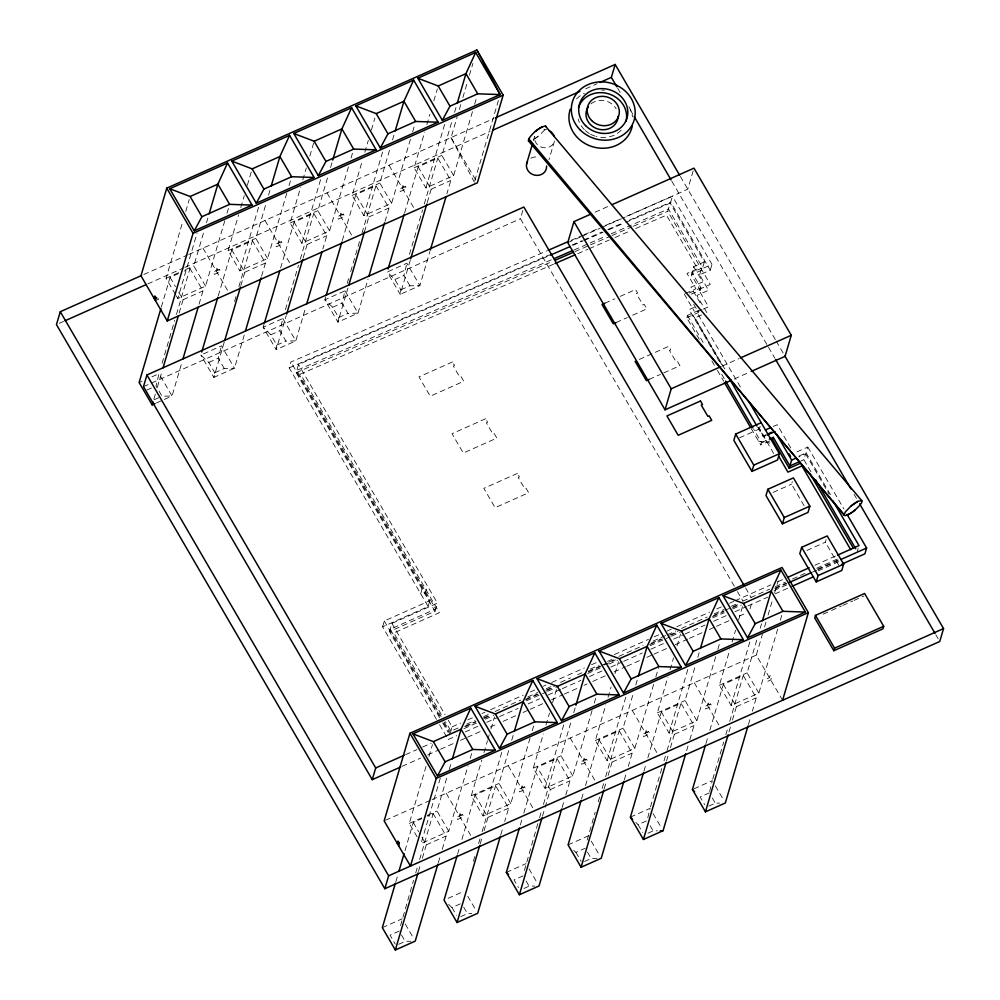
<?xml version="1.0" encoding="UTF-8"?>
<svg xmlns="http://www.w3.org/2000/svg" width="1000" height="1000" viewBox="0 0 1000 1000"><rect width="100%" height="100%" fill="white"/><g stroke="black" fill="none" stroke-linecap="round" stroke-linejoin="round"><path stroke-width="0.75" stroke-dasharray="5 3.75" d="M264.037 324.312L263.163 327.275L270.837 334.8L276.837 345.087L276.175 349.625L295.825 340.875L305.85 306.812M400.875 289.837L409.925 285.8L419.862 285.613L406.85 263.263L387.212 272.013L394.888 279.538L400.875 289.837L400.225 294.363L419.862 285.613L429.888 251.55M325.75 296.812L324.875 299.775L332.688 307.25L338.675 317.538L337.887 322.137L358.025 313.163L368.05 279.1M214.775 372.738L224.275 368.512L234.488 368.2L221.475 345.85L200.837 355.037L208.787 362.45L214.775 372.738L213.85 377.4L234.488 368.2L244.513 334.137M282.812 318.525L295.825 340.875L285.875 341.062L279.887 330.763L282.812 318.525L263.163 327.275L276.175 349.625L286.212 315.562M409.925 285.8L403.925 275.512L406.85 263.263M524.388 870.438L539.087 819.2M151.912 376.838L159.012 373.675L156.025 385.95L162.025 396.238L172.025 396.025L182.05 361.962M400.55 925.6L413.55 880.275M709.663 791.55L712.312 780.638L692.425 789.5M345.012 290.812L358.025 313.163L347.95 313.412L341.962 303.113L345.012 290.812L324.875 299.775L337.887 322.137L347.925 288.062M587.2 840.025L595.188 812.225M224.275 368.512L218.287 358.212L221.475 345.85M175.475 294.462L166.062 278.3L182.7 221.788M185.763 211.375L189.262 199.475M161.363 307L170.075 277.375L178.6 273.575M224.812 220.712L205.562 286.137L177.825 298.5L197.075 233.062M162.062 363.312L174.713 320.35M176.45 314.425L189.963 268.512L184.288 271.05M153.887 398.963L155.625 393.038M157.375 387.113L162.162 370.825M179.163 313.062L183.088 299.725L178.5 291.837M205.562 286.137L193.8 265.938L204.3 230.25M206.488 222.812L208.238 216.863M199.05 304.2L202.975 290.875L189.963 268.512M227 213.275L228.762 207.325M216.137 270.738L216.838 268.337L218.15 270.6L217.45 273M286.837 193.075L267.575 258.512L239.838 270.863L228.088 250.662L238.588 214.975M240.775 207.537L244.275 195.637M247.338 185.238L252.15 168.875M218.275 295.8L231.788 249.887L252.425 240.688L265.438 263.038L261.512 276.375M239.838 270.863L258.663 206.925M234.55 301.413L236.3 295.487M238.912 286.6L252.425 240.688M224.312 341.85L213.85 377.4L200.837 355.037M240.875 285.562L244.8 272.238L231.788 249.887M267.575 258.512L255.825 238.312L265.887 204.1M268.512 195.188L270.262 189.237M289.025 185.637L290.775 179.7M278.15 243.113L278.863 240.712L280.175 242.975L279.462 245.375M348.425 166.938L329.6 230.875L301.863 243.238L290.1 223.038L300.613 187.35M302.8 179.913L306.3 168.012M309.8 156.113L314.175 141.25M280.6 268.025L294.113 222.113L313.762 213.363L326.775 235.712L322.85 249.05M301.863 243.238L320.688 179.288M285.425 309.637L298.5 265.2M300.25 259.275L313.762 213.363M303.212 257.8L307.125 244.462L294.113 222.113M329.6 230.875L317.838 210.675L327.912 176.475M330.538 167.55L332.287 161.6M436.463 719.375L382.587 626.812L428.113 606.538L289.188 367.875L290.9 362.025L546.675 250.963M351.05 158.012L352.8 152.062M340.175 215.475L340.875 213.088L342.2 215.338L341.488 217.738M439.55 717.562L389.513 631.587L435.037 611.3L296.137 372.688L298.538 364.513L548.675 255.888M410.438 139.3L391.625 203.25L363.888 215.613L352.125 195.4L362.188 161.2M364.812 152.275L368.312 140.387M371.388 129.975L374.888 118.075M342.312 240.538L355.825 194.625L375.962 185.65L388.975 208L385.062 221.337M363.888 215.613L382.7 151.662M347.2 283.4L348.938 277.475M350.688 271.55L359.837 240.45M362.013 233.05L375.962 185.65M364.487 231.788L368.837 216.975L355.825 194.625M391.625 203.25L379.862 183.05L390.363 147.363M392.55 139.925L394.3 133.975M412.625 131.875L414.812 124.438M402.188 187.85L402.9 185.45L404.212 187.712L403.512 190.113M472.463 111.675L453.638 175.625L425.9 187.975L414.137 167.775L424.65 132.088M426.838 124.65L429.9 114.237M433.837 100.85L437.337 88.963M404.65 212.775L418.162 166.85L437.8 158.1L450.812 180.463L446.887 193.787M425.9 187.975L444.725 124.025M409.462 254.375L422.537 209.938M424.288 204.013L437.8 158.1M410.25 260.3L400.225 294.363L387.212 272.013M427.25 202.537L431.175 189.213L418.162 166.85M453.638 175.625L441.875 155.412L452.388 119.725M454.575 112.287L456.763 104.862M474.375 182.213L451.062 137.637L457.188 116.838M459.375 109.412L461.125 103.475M462.875 97.525L467.675 81.188M469.425 75.25L472.925 63.362M474.65 104.237L476.838 96.8M474.8 180.725L498.413 100.525M382.587 626.812L384.3 620.975L429.825 600.688L290.9 362.025M533.425 140.65L534.7 136.3A10.175 9.137 16.4 0 0 542.675 147.525A10.175 9.137 16.4 0 0 554.525 140.9L548.975 159.762M389.513 631.587L391.912 623.413L437.45 603.125L298.538 364.513M734.3 586.15L520.413 218.725L522.987 209.963M420.662 593.737L422.388 587.888M424.9 593.875L427.3 585.7M428.113 606.538L429.825 600.688M435.037 611.3L437.45 603.125M417.1 836.875L409.263 823.413L426.337 765.413M428.963 756.488L432.463 744.587M395.838 881.737L398.025 874.325M405 850.625L413.275 822.487L421.8 818.688M450.412 732.688L452.125 726.838L448.212 720.125M440.288 778.175L421.025 843.612L448.762 831.25L468.013 765.825M415.725 872.875L417.912 865.462M419.65 859.538L433.162 813.625L427.488 816.162M418.45 871.5L420.625 864.1M422.362 858.175L426.287 844.837L419.4 833M448.762 831.25L437 811.05L447.062 776.85M449.25 769.412L451.438 761.975M438.338 862.638L440.513 855.238M442.25 849.312L446.175 835.975L433.162 813.625M470.2 758.388L471.962 752.438M459.338 815.85L460.037 813.45L461.35 815.713L460.65 818.112M530.037 738.188L510.775 803.625L483.05 815.975L471.287 795.775L481.788 760.088M483.975 752.65L487.475 740.75M487.912 739.262L489.225 734.8M490.975 728.863L494.475 716.963M457.55 854.237L459.738 846.838M461.912 839.425L474.988 794.987L495.625 785.8L508.638 808.15L504.712 821.488M483.05 815.975L502.3 750.55M473.387 861.338L475.138 855.413M478.625 843.562L480.363 837.638M482.113 831.712L495.625 785.8M480.163 844.013L482.337 836.6M484.075 830.675L488 817.35L474.988 794.987M510.775 803.625L499.025 783.425L509.525 747.725M511.712 740.3L513.462 734.35M703.312 309.1L708.562 306.762L698.575 289.613L710.275 284.413L667.75 211.3L670.163 203.125L625.85 222.362M706.838 312.6L696.862 295.462L708.55 290.25L699.625 274.913L710.263 270.175L670.688 202.188L672.412 196.35L626.688 216.213M693.15 170.963L687.788 189.2L622.825 218.137M500.788 834.812L502.975 827.412M532.225 730.75L533.975 724.8M521.35 788.225L522.062 785.825L523.375 788.088L522.675 790.475M592.062 710.562L572.8 775.987L545.062 788.35L533.3 768.15L543.375 733.938M546 725.025L549.5 713.125M552.562 702.712L556.5 689.325M520.312 824.987L522.062 819.062M523.8 813.138L537.312 767.225L556.962 758.475L569.975 780.825L564.738 798.6M691.162 294.2L700.25 290.15L691.325 274.812L693.737 266.637L704.375 261.9L670.163 203.125M545.062 788.35L563.888 724.4M539.525 817.725L541.7 810.312M543.45 804.388L556.962 758.475M699.3 339.363L686.737 317.762L687.425 315.425L699.225 310.163M699.625 274.913L701.35 269.075L711.988 264.337L672.412 196.35M704.375 261.9L701.963 270.075L691.325 274.812M542.487 816.237L544.663 808.838M545.1 807.35L550.325 789.575L537.312 767.225M572.8 775.987L561.038 755.788L571.55 720.1M573.737 712.663L575.487 706.712M700.25 290.15L700.938 287.812L692.013 272.475L702.65 267.738L668.438 208.975L632.712 224.488M710.263 270.175L711.988 264.337M562.125 807.487L564.3 800.088M594.25 703.125L596 697.175M583.375 760.588L584.075 758.188L585.4 760.45L584.688 762.85M653.637 684.412L634.825 748.363L607.087 760.713L595.325 740.512L605.825 704.825M608.013 697.387L611.075 686.975M615.025 673.6L618.525 661.7M581.6 798.975L583.775 791.575M585.513 785.65L599.038 739.737L619.163 730.763L632.175 753.112L628.263 766.45M607.087 760.713L625.9 696.775M598.237 801.85L599.987 795.925M602.163 788.525L603.913 782.6M605.65 776.675L619.163 730.763M604.2 788.75L606.375 781.338M608.125 775.413L612.05 762.087L599.038 739.737M634.825 748.363L623.062 728.162L633.125 693.962M635.75 685.037L637.938 677.6M624.338 779.775L626.512 772.375M655.825 676.975L658.45 668.062M645.4 732.962L646.1 730.562L647.412 732.825L646.712 735.225M715.662 656.787L696.838 720.738L669.1 733.088L657.35 712.887L667.85 677.2M670.037 669.762L673.538 657.862M677.038 645.962L680.537 634.075M643.925 771.213L646.1 763.8M647.85 757.875L661.363 711.963L681 703.213L694.013 725.562L688.787 743.337M669.1 733.088L687.925 669.137M773.725 453.55L759.412 428.95L760.15 426.438M650.487 806.888L662.25 766.9M664 760.975L666.612 752.087M667.05 750.612L681 703.213M666.525 760.975L668.7 753.575M670.45 747.65L674.375 734.325L661.363 711.963M696.838 720.738L685.075 700.525L695.588 664.837M697.775 657.4L699.525 651.45M769.762 440.95L760.775 444.963L761.462 442.625L753.662 429.237M686.6 750.75L688.35 744.825M717.85 649.35L720.037 641.912M707.412 705.325L708.125 702.938L709.438 705.188L708.725 707.588M777.675 629.15L758.863 693.1L731.125 705.462L719.362 685.263L729.862 649.562M732.062 642.125L735.562 630.237M738.625 619.825L742.562 606.438M705.938 743.575L708.125 736.175M709.862 730.25L723.375 684.338L743.263 675.475L756.275 697.825L752.35 711.162M750.037 608.8L751.762 602.962M804.087 505.7L791.562 484.175L792.3 481.662M731.125 705.462L750.387 640.025M810.95 471.838L803.888 459.7L805.6 453.85L798.612 456.975M830.413 494.613L806.112 452.875L807.825 447.038L793.838 453.263M712.75 779.15L723.65 742.125M725.825 734.725L728.012 727.312M729.75 721.388L743.263 675.475M728.975 731.862L730.725 725.938M732.463 720.025L736.388 706.688L723.375 684.338M758.863 693.1L747.1 672.9L757.6 637.212M760.225 628.288L761.538 623.825M782.588 700.288L756.287 655.113L762.412 634.325M764.587 626.888L766.338 620.95M768.088 615.013L772.9 598.675M774.65 592.737L778.15 580.85M748.438 724.488L750.612 717.087M780.3 620.237L782.062 614.288M838.662 565.087L825.35 542.225L826.087 539.712M857.275 551.425L858.138 548.5M544.75 129.875L539.062 135.675A12.088 3.088 -40.3 0 1 532.312 140.225L539.062 135.675M143.787 274.525L187.237 255.15M188.663 254.513L493.925 118.475M59.3 323.312L63.575 321.413M147.75 283.913L183.412 268.025M184.838 267.387L490.112 131.387M585.688 88.812L597.1 83.725M166.062 278.3L179.938 272.113M185.475 269.65L193.8 265.938M228.088 250.662L255.825 238.312M290.1 223.038L317.838 210.675M352.125 195.4L379.862 183.05M414.137 167.775L441.875 155.412M155.425 300.625L158.525 299.25L157.213 296.988M183.088 299.725L202.975 290.875M244.8 272.238L265.438 263.038M307.125 244.462L326.775 235.712M368.837 216.975L388.975 208M431.175 189.213L450.812 180.463M139.125 382.537L141.975 381.275M143.488 386.65L520.413 218.725M146.862 390.025L153.412 387.113M208.787 362.45L218.287 358.212M270.837 334.8L279.887 330.763M332.688 307.25L341.962 303.113M394.888 279.538L403.925 275.512M154.162 399.738L160.712 396.825M276.837 345.087L285.875 341.062M338.675 317.538L347.95 313.412M156.4 402.987L172.025 396.025L159.012 373.675M595.112 212.2L610.65 205.287M567.75 242.675L580.45 237.013M581.862 236.375L600.225 228.2M601.638 227.575L621.413 218.762M604.837 303.238L614.625 298.875M620.212 296.375L635.6 289.525L637.638 293.025L636.375 293.587L642.975 304.925L644.237 304.363L646.85 308.863L628.675 316.962M616.1 322.562L627.275 317.587M685.537 293.4L695.925 288.762L687 273.438L697.65 268.7L666.475 215.15L632.163 230.05M689.25 293.025L700.938 287.812M694.388 307.25L689.137 309.587L720.312 363.137M702 309.688L696.75 312.025L740.438 387.075M686.737 317.762L698.538 312.5L693.162 303.275M701.587 314.938L695.037 317.863L725.462 370.138M639.312 359.438L668.675 346.35L670.713 349.85L669.463 350.412L676.062 361.75L677.312 361.188L679.938 365.688L661.762 373.787M649.175 379.387L660.362 374.412M722.062 366.125L739.013 358.575M734.237 378.988L749.775 372.062M739.538 437.812L759.412 428.95M773.275 426.45L777.212 424.7L790.812 448.075M766.312 434.637L763.688 435.8L759 427.762M765.8 435.613L763.175 436.775L757.725 427.413M761.462 442.625L768.025 439.7M799.112 455.988L806.112 452.875M801.087 460.938L803.888 459.7M773.1 492.4L791.562 484.175M806.888 550.45L825.35 542.225M452.125 726.838L460.662 723.037M467.775 719.875L473.462 717.337M482 713.538L484.85 712.262M490.538 709.725L523.263 695.15M530.375 691.988L534.637 690.088M543.175 686.275L546.025 685.013M551.712 682.475L584.425 667.9M591.55 664.725L597.238 662.2M614.3 654.587L648.45 639.375M654.137 636.838L659.825 634.312M666.938 631.138L671.213 629.237M676.9 626.7L709.625 612.125M716.737 608.95L722.425 606.425M729.538 603.25L733.812 601.35M735.225 600.712L770.8 584.875M777.913 581.7L783.6 579.163M814.9 565.225L836.237 555.712M458.1 727.987L450.975 731.15L445.5 721.737M466.637 724.175L475.175 720.375M483.713 716.575L489.4 714.038M495.1 711.5L520.712 700.088M527.825 696.912L537.788 692.475M546.325 688.675L552.013 686.137M560.55 682.337L570.513 677.9M577.625 674.725L581.9 672.825M590.438 669.025L598.975 665.225M607.513 661.413L613.2 658.875M618.9 656.338L643.088 645.562M653.05 641.125L665.863 635.425M667.275 634.788L675.812 630.988M681.513 628.45L707.125 617.038M714.237 613.862L724.2 609.425M731.312 606.263L737.013 603.725M742.7 601.188L769.737 589.138M775.425 586.613L785.387 582.175M792.5 579L808.162 572.025M816.7 568.225L838.037 558.713M464.637 726.35L476.012 721.275M483.125 718.112L490.238 714.938M525.8 699.087L537.188 694.025M545.725 690.225L554.263 686.413M588.4 671.2L599.788 666.137M601.2 665.5L615.438 659.163M651 643.325L660.95 638.888M669.488 635.075L678.025 631.275M713.587 615.438L723.55 611M724.975 610.363L739.2 604.025M774.762 588.175L786.15 583.112M817.45 569.163L838.787 559.663M465.6 726.663L475.588 722.212M484.15 718.4L491.287 715.225M525.538 699.963L538.375 694.237M546.938 690.425L554.075 687.25M588.325 671.988L602.6 665.638M604.025 665L615.438 659.912M649.7 644.65L662.537 638.925M671.1 635.112L676.812 632.575M712.487 616.675L723.9 611.587M732.463 607.775L739.6 604.6M775.275 588.7L786.7 583.612M812.387 572.175L816.663 570.262M818.088 569.625L838.075 560.725M405.575 754.663L416.95 749.587M422.638 747.05L431.175 743.25M463.888 728.675L478.175 722.35M485.225 719.175L493.825 715.375M526.462 700.8L546.462 691.925M547.8 691.287L556.413 687.487M587.625 673.55L601.938 667.2M608.962 664.038L617.587 660.238M650.212 645.662L670.225 636.788M671.55 636.163L680.188 632.35M712.8 617.788L724.287 612.7M732.712 608.913L741.363 605.087M774.075 590.513L786.888 584.812M818.175 570.862L839.525 561.362M448.175 739.5L456.737 735.688M465.3 731.875L478.15 726.15M486.712 722.337L498.125 717.25M499.562 716.612L518.112 708.35M528.1 703.9L539.513 698.812M548.075 695L560.925 689.275M562.35 688.637L580.9 680.375M589.462 676.562L602.312 670.837M610.875 667.025L622.288 661.938M623.713 661.3L642.262 653.037M650.825 649.225L665.1 642.862M673.662 639.05L683.65 634.6M685.075 633.962L705.062 625.062M713.625 621.25L726.462 615.525M735.025 611.712L746.45 606.625M747.875 605.988L767.85 597.087M774.987 593.913L789.262 587.55M402.125 766.338L420.625 758.1M427.738 754.938L439.113 749.862M440.538 749.237L454.762 742.9M460.45 740.362L466.138 737.825M467.562 737.188L481.788 730.85M490.312 727.05L497.425 723.888M503.113 721.35L515.913 715.65M523.025 712.475L528.725 709.95M530.138 709.312L544.362 702.975M551.475 699.812L562.85 694.737M564.275 694.1L578.5 687.763M584.188 685.238L587.038 683.962M592.725 681.425L605.525 675.725M614.062 671.925L625.438 666.85M626.862 666.225L641.087 659.887M646.775 657.35L652.463 654.812M653.888 654.188L668.112 647.85M675.225 644.675L688.025 638.975M689.45 638.337L702.25 632.638M709.362 629.475L715.05 626.938M716.462 626.3L730.688 619.963M739.225 616.163L746.338 613M823.138 614.188L830.163 611.05M831.562 610.425L841.388 606.05M842.8 605.425L852.625 601.05M854.025 600.425L863.85 596.05M385.575 820.263L430.688 800.175M432.088 799.55L756.287 655.113M409.263 823.413L425.9 816M427.287 815.375L437 811.05M471.287 795.775L499.025 783.425M533.3 768.15L561.038 755.788M595.325 740.512L623.062 728.162M657.35 712.887L685.075 700.525M719.362 685.263L747.1 672.9M426.287 844.837L446.175 835.975M488 817.35L508.638 808.15M550.325 789.575L569.975 780.825M612.05 762.087L632.175 753.112M674.375 734.325L694.013 725.562M736.388 706.688L756.275 697.825M382.325 927.65L402.212 918.787M448.162 898.312L463.3 891.575M506.362 872.387L526.013 863.637M568.088 844.887L588.212 835.925M630.413 817.125L650.05 808.375L647.125 820.625L638.088 824.65L635.887 822.5M399.225 931.062L390.062 935.138L395.312 944.15M448.575 904.388L451.987 907.562L461.488 903.325M523.088 875.875L514.038 879.912L518.538 887.625M573.663 850.225L575.887 852.362L585.163 848.225M709.325 792.913L700.163 796.988L704.663 804.712M398.675 944.275L405.225 941.35L410.938 941.237M460.688 916.637L467.475 913.625L471.85 913.487M523.913 888.475L529.075 886.175L534.763 886.062M584.525 861.475L591.15 858.525L596.912 858.375M647.95 833.213L653.125 830.913L657.375 830.837M708.775 806.112L715.325 803.2L719.613 803.112M570.962 240.413L582.388 235.438M583.825 234.825L599.538 228M605.25 225.512L620.975 218.688M289.188 367.875L549.237 254.938M572.1 245.012L582.1 240.662M583.525 240.05L602.1 231.975M607.825 229.5L623.538 222.675M629.25 220.188L670.688 202.188M572.962 245.338L582.975 240.987M584.4 240.375L602.987 232.3M608.7 229.812L624.425 222.987M551.237 259.862L296.825 370.35L435.725 608.975L390.2 629.25L441.025 716.562M574.113 249.938L605.55 236.275M611.263 233.8L631.275 225.113M296.137 372.688L551.975 261.588M574.85 251.65L589.138 245.45M590.575 244.825L610.575 236.137M612.013 235.512L632.025 226.825M633.45 226.2L667.75 211.3M553.525 264.2L300.475 374.1L439.363 612.688L393.825 632.975L442.375 716.363M577.837 253.65L587.837 249.3M589.275 248.675L609.288 239.988M615 237.5L630.737 230.675M758.562 441.163L766.1 442.587M769.862 443.113L766.95 442.212L758.375 427.475M680.375 176.462L775.662 340.163M776.213 341.112L784.075 354.613M617.65 88.162L620.788 93.562M630.212 109.763L633.362 115.162M671.85 181.287L767.7 345.938M768.487 347.287L774.775 358.088M854.112 494.387L856.475 498.438M935.825 634.75L938.175 638.8M807.825 447.038L843.888 508.963M805.6 453.85L829.163 494.325M693.737 266.637L702.663 281.975L690.962 287.175L700.95 304.325M684.237 293.975L694.225 311.125M692.913 315.012L723.3 367.225M687.425 315.425L704.562 344.888M721.712 374.338L724.825 379.7M711.875 360.95L716.587 369.05M717.375 370.4L723.65 381.2M751.15 428.438L760.775 444.963M745.575 587.925L751.05 597.35M737.425 591.538L742.913 600.962M451.062 137.637L476.587 181.475M694.262 682.75L719.825 726.65M389.05 165.263L415.337 210.438M715.375 785.9L723.8 800.362M712.325 798.05L715.325 803.2M632.25 710.375L657.8 754.275M327.025 192.887L353.325 238.062M653.112 813.637L661.538 828.1M650.125 825.763L653.125 830.913M638.088 824.65L642.575 832.375M570.225 738L595.037 780.638M265 220.525L289.825 263.15M591.275 841.175L599.7 855.65M587.413 852.087L591.15 858.525M575.887 852.362L581.138 861.363M508.212 765.638L533.025 808.263M202.987 248.15L227.8 290.788M391.912 623.413L445.087 714.75M444.15 721.938L449.625 731.338M529.075 868.9L537.487 883.363M384.3 620.975L440.525 717.562M443.65 722.925L449.9 733.662M442.688 722.925L448.15 732.337M439.588 724.75L446.625 736.825M526.087 881.025L529.075 886.175M170.075 277.375L175.438 286.575M176.25 295.8L177.825 298.5M446.188 793.263L471 835.9M467.738 896.225L476.15 910.688M463.738 907.188L467.475 913.625M413.275 822.487L418.638 831.688M451.987 907.562L456.475 915.275M405.275 924.05L413.7 938.512M401.475 934.925L405.225 941.35M530.862 158.225A10.175 9.137 16.4 0 1 538.438 157.238M543.925 129.375A10.175 9.137 16.4 0 1 546.562 129.675M576.512 98.95A32.188 28.887 16.4 0 1 584.338 93.3M601.6 90.025A32.188 28.887 16.4 0 1 604.375 90.337M628.888 106.613A32.188 28.887 16.4 0 1 632.525 116.875M621.2 130.113A24.75 22.212 16.4 0 1 596.413 136.537M595.175 136.175A24.75 22.212 16.4 0 1 590.413 134.137M589.312 133.5A24.75 22.212 16.4 0 1 585.212 130.438M584.312 129.575A24.75 22.212 16.4 0 1 578.2 119.087M590.95 103.863A16.213 14.55 16.4 0 1 616.175 108.775M770.138 675.3L769.438 677.7L766.338 679.087L767.65 681.338L770.75 679.963L771.45 677.562L770.138 675.3M219.237 269.363L213.038 272.125L214.35 274.375L220.55 271.613L219.237 269.363M281.25 241.725L275.05 244.488L276.363 246.75L282.575 243.988L281.25 241.725M343.275 214.1L337.075 216.863L338.387 219.125L344.588 216.363L343.275 214.1M405.3 186.462L399.087 189.225L400.412 191.488L406.613 188.725L405.3 186.462M452.512 361.925L418.963 376.875L430.213 396.213L463.775 381.262L461.15 376.763L459.9 377.312L453.3 365.975L454.55 365.425L452.512 361.925M485.588 418.75L452.038 433.7L463.288 453.038L496.85 438.088L494.225 433.587L492.975 434.137L486.375 422.8L487.625 422.25L485.588 418.75M517.4 473.4L483.85 488.35L495.1 507.675L528.663 492.738L526.038 488.225L524.788 488.787L518.188 477.45L519.438 476.887L517.4 473.4M462.438 814.475L456.238 817.237L457.55 819.488L463.75 816.725L462.438 814.475M524.45 786.838L518.25 789.6L519.562 791.862L525.775 789.1L524.45 786.838M586.475 759.212L580.275 761.975L581.587 764.237L587.788 761.462L586.475 759.212M648.5 731.575L642.288 734.338L643.612 736.6L649.812 733.838L648.5 731.575M710.512 703.95L704.312 706.712L705.625 708.975L711.825 706.213L710.512 703.95"/><path stroke-width="1.5" d="M166.762 188.15L140.963 275.788L167.262 320.962L477.362 182.8L503.15 95.175L476.863 50L166.762 188.15L193.05 233.325L167.262 320.962M155.425 300.625L156.137 298.225L154.825 295.975L154.113 298.375L156.175 297.45M160.925 308.475L139.125 382.537L152.137 404.888L154.987 403.625M744 585.237L523.85 207.037L146.925 374.963L143.488 386.65L372.262 779.65L400.712 766.975M152.137 404.888L153.012 401.925M163.038 367.863L178.3 316.025M209.112 213.888L217.875 184.15L227.562 162.987L252.075 205.1L194.262 230.863L169.75 188.75L227.562 162.987M182.925 359L198.188 307.162M201.713 352.075L217.838 297.275M224.75 340.363L240.45 287.05M271.137 186.262L279.887 156.512L289.587 135.363L314.1 177.475L256.288 203.225L231.775 161.112L289.587 135.363M245.387 331.175L261.075 277.85M264.475 322.825L279.738 270.988M286.637 314.075L302.775 259.275M332.725 160.113L341.912 128.887L351.613 107.725L376.125 149.838L318.3 175.6L293.788 133.488L351.613 107.725M306.725 303.85L321.975 252.013M326.188 295.338L341.887 242.013M348.787 285.113L364.487 231.788M395.175 131L403.938 101.263L413.625 80.1L438.137 122.212L380.325 147.963L355.812 105.85L413.625 80.1M368.925 276.137L384.625 222.812M388.075 269.05L404.212 214.25M410.688 258.825L426.812 204.025M457.2 103.375L465.95 73.625L475.65 52.462L500.163 94.575L442.337 120.337L417.825 78.225L475.65 52.462M430.325 250.075L446.012 196.75M526.587 163.863L532.575 143.55M372.262 779.65L375.7 767.962L146.925 374.963M409.963 733.263L384.162 820.9L410.462 866.062L436.25 778.438L409.963 733.263L782.075 567.475L808.375 612.65L782.588 700.288M616.862 86.812L611.362 77.375L615.163 64.45L495.35 117.85M590.887 214.088L573.938 221.637L567.75 242.675L665.037 409.812L731.413 380.238M784.862 355.962L943.55 628.575L939.75 641.5L384.837 888.713L388.638 875.788L60.287 311.725L141.588 275.5M398.625 845.738L399.338 843.337L398.025 841.087L397.312 843.487L399.387 842.562M395.4 883.213L382.325 927.65L395.337 950L415.225 941.137L437.9 864.125M398.888 871.363L404.125 853.587M395.337 950L418.013 872.987M452.325 759L461.075 729.262L470.763 708.1L495.288 750.212L437.463 775.975L412.95 733.863L470.763 708.1M457.125 855.725L444.038 900.15L457.05 922.513L477.688 913.312L500.35 836.3M457.05 922.513L479.725 845.487M514.338 731.375L523.088 701.625L532.788 680.475L557.3 722.575L499.487 748.337L474.975 706.225L532.788 680.475M561.688 808.975L539.025 885.987L519.375 894.737L506.362 872.387L519.45 827.95M519.375 894.737L542.05 817.725M575.925 705.225L585.112 674L594.812 652.837L619.325 694.95L561.5 720.713L536.987 678.6L594.812 652.837M665.037 409.812L671.225 388.775L573.938 221.637M581.163 800.462L568.088 844.887L581.1 867.25L601.225 858.275L623.9 781.263M581.1 867.25L603.763 790.225M638.375 676.112L647.138 646.375L656.825 625.212L681.338 667.325L623.525 693.075L599.012 650.962L656.825 625.212M761.263 422.663L735.7 434.05L733.85 440.337L751.938 471.413L777.5 460.025L779.35 453.738L749.025 401.812M685.725 753.713L663.062 830.725L643.425 839.475L630.413 817.125L643.487 772.688M612.062 204.65L693.975 168.162L791.263 335.3L785.075 356.337L751.188 371.438M643.425 839.475L666.087 762.463M751.938 471.413L753.787 465.125L735.7 434.05M700.4 648.475L709.15 618.737L718.85 597.575L743.363 639.688L685.55 665.45L661.025 623.337L718.85 597.575M769.338 439.113L773.263 437.362L772.575 439.7L789.212 468.263L800.4 463.275M767.85 489.275L766 495.562L782.438 523.812L808 512.425L809.85 506.138L793.413 477.887L767.85 489.275L784.287 517.525L782.438 523.812M748 725.975L725.325 802.987L705.438 811.85L692.425 789.5L705.5 745.062M789.212 468.263L791.612 460.087L776.5 434.113M705.438 811.85L728.112 734.825M762.425 620.85L771.175 591.112L780.863 569.95L805.387 612.062L747.562 637.812L723.05 595.7L780.863 569.95M801.637 547.325L799.788 553.612L816.225 581.862L841.787 570.475L843.637 564.175L827.2 535.938L801.637 547.325L818.075 575.562L816.225 581.862M815.475 615.388L814.725 617.938L833.812 650.725L882.95 628.837L883.7 626.287L864.6 593.5L815.475 615.388L834.562 648.175L833.812 650.725M847.013 514.35L866.612 548.013L864.887 553.85L842.062 564.025M60.287 311.725L56.45 324.588L384.837 888.713M528.713 138.812L528.45 140.863L844.987 515.662C851.25 514.113 856.413 509.212 860.525 504.375A10.425 2.662 -40.3 0 0 861.812 500.712L545.275 125.913C538.513 127.788 532.638 133.05 528.713 138.812L844.212 515.363M844.05 514.562L845.5 511.712L851.188 505.9A12.088 3.088 -40.3 0 1 857.95 501.35L861.812 500.712M194.262 230.863L201.9 216.713L229.638 204.35L252.075 205.1M256.288 203.225L263.913 189.075L291.65 176.725L314.1 177.475M318.3 175.6L325.938 161.45L353.675 149.088L376.125 149.838M380.325 147.963L387.95 133.812L415.688 121.463L438.137 122.212M442.337 120.337L449.975 106.188L477.713 93.825L500.163 94.575L476.863 50M437.463 775.975L445.1 761.812L472.837 749.463L495.288 750.212M499.487 748.337L507.113 734.188L534.85 721.838L557.3 722.575M561.5 720.713L569.138 706.562L596.875 694.2L619.325 694.95M623.525 693.075L631.15 678.925L658.888 666.575L681.338 667.325M685.55 665.45L693.175 651.3L720.913 638.938L743.363 639.688M747.562 637.812L755.2 623.663L782.938 611.312L805.387 612.062M851.188 505.9L857.95 501.35M169.75 188.75L190.138 196.5L217.875 184.15L229.638 204.35M231.775 161.112L252.15 168.875L279.887 156.512L291.65 176.725M293.788 133.488L314.175 141.25L341.912 128.887L353.675 149.088M355.812 105.85L376.2 113.612L403.938 101.263L415.688 121.463M417.825 78.225L438.212 85.988L465.95 73.625L477.713 93.825M193.05 233.325L503.15 95.175M65.013 320.775L146.325 284.55M492.962 130.125L579.975 91.35M599.95 82.45L611.362 77.375M604.837 303.238L602.038 304.475L613.3 323.812L616.1 322.562M649.175 379.387L646.375 380.637L635.125 361.3M671.225 388.775L720.65 366.763M740.425 357.95L791.263 335.3M765.4 429.963L770.65 427.625M767.625 434.05L771.562 432.3M767.113 435.025L774.987 431.525M753.787 465.125L779.35 453.738M791.612 460.087L795.812 458.212M799.688 461.562L789.9 465.925L773.263 437.362M784.287 517.525L809.85 506.138M787.862 577.263L809.212 567.762M837.663 555.087L859 545.575L833.088 501.062M789.55 582.35L810.95 572.812M840.925 559.462L866.612 548.013M412.95 733.863L433.338 741.612L461.075 729.262L472.837 749.463M474.975 706.225L495.363 713.988L523.088 701.625L534.85 721.838M536.987 678.6L557.375 686.363L585.112 674L596.875 694.2M599.012 650.962L619.4 658.725L647.138 646.375L658.888 666.575M661.025 623.337L681.413 631.1L709.15 618.737L720.913 638.938M723.05 595.7L743.438 603.462L771.175 591.112L782.938 611.312M375.7 767.962L404.15 755.288M792.113 586.275L813.512 576.75M818.075 575.562L843.637 564.175M436.25 778.438L808.375 612.65M834.562 648.175L883.7 626.287M388.638 875.788L943.55 628.575M548.1 250.338L568.1 241.65M550.1 255.263L570.112 246.575M554.1 258.625L572.675 250.562M554.837 260.338L573.425 252.275M554.963 263.575L574.975 254.887M530.538 140.95L528.45 140.863M660.225 830.775L663.062 830.725M692.425 789.5L694.638 791.637M630.413 817.125L632.6 819.275M506.362 872.387L508.562 874.538M615.163 64.45L679.587 175.113M634.15 116.512L671.075 179.938M775.55 359.438L850.975 488.988M859.613 503.837L935.037 633.4M815.662 479.925L855.713 548.725M810.263 474.175L853.45 548.362M850.725 549.712L801.938 465.9L787.95 472.137L778.875 456.55M789.1 453.913L790.612 456.512M730.45 380.55L756.95 426.062M725.612 381.037L752.887 427.9M724.438 382.55L750.362 427.088M743.438 603.462L755.2 623.663M438.212 85.988L449.975 106.188M681.413 631.1L693.175 651.3M376.2 113.612L387.95 133.812M619.4 658.725L631.15 678.925M314.175 141.25L325.938 161.45M557.375 686.363L569.138 706.562M252.15 168.875L263.913 189.075M495.363 713.988L507.113 734.188M190.138 196.5L201.9 216.713M433.338 741.612L445.1 761.812M546.575 166.075A10.175 9.137 16.4 0 1 534.562 175.1A10.175 9.137 16.4 0 1 527.438 161.637M549.05 130.575A10.175 9.137 16.4 0 1 554.163 136.125M546.038 126.213A10.425 2.662 -40.3 0 1 546.213 127.013M535.425 131.4A12.088 3.088 -40.3 0 1 542.175 126.85M854.837 510.175A12.088 3.088 -40.3 0 1 848.088 514.725M632.3 125.988A32.188 28.887 16.4 0 1 593.525 147.025A32.188 28.887 16.4 0 1 570.212 109.275M578.488 107.513A24.75 22.212 16.4 0 1 608.175 93.713A24.75 22.212 16.4 0 1 626.038 121.213M618.138 116.25A16.213 14.55 16.4 0 1 597.55 128.887A16.213 14.55 16.4 0 1 588.312 106.713M700.487 401L666.925 415.95L678.188 435.288L711.737 420.337L709.125 415.838L707.862 416.388L701.263 405.05L702.525 404.487L700.487 401M580.163 129.9A32.188 28.887 16.4 0 0 633.913 120.838A32.188 28.887 16.4 0 0 595.675 82.338A32.188 28.887 16.4 0 0 580.163 129.9M585.5 125.538A24.75 22.212 16.4 0 0 626.825 118.575A24.75 22.212 16.4 0 0 597.425 88.975A24.75 22.212 16.4 0 0 585.5 125.538M591.625 120.538A16.213 14.55 16.4 0 0 618.688 115.962A16.213 14.55 16.4 0 0 599.438 96.575A16.213 14.55 16.4 0 0 591.625 120.538"/></g></svg>
